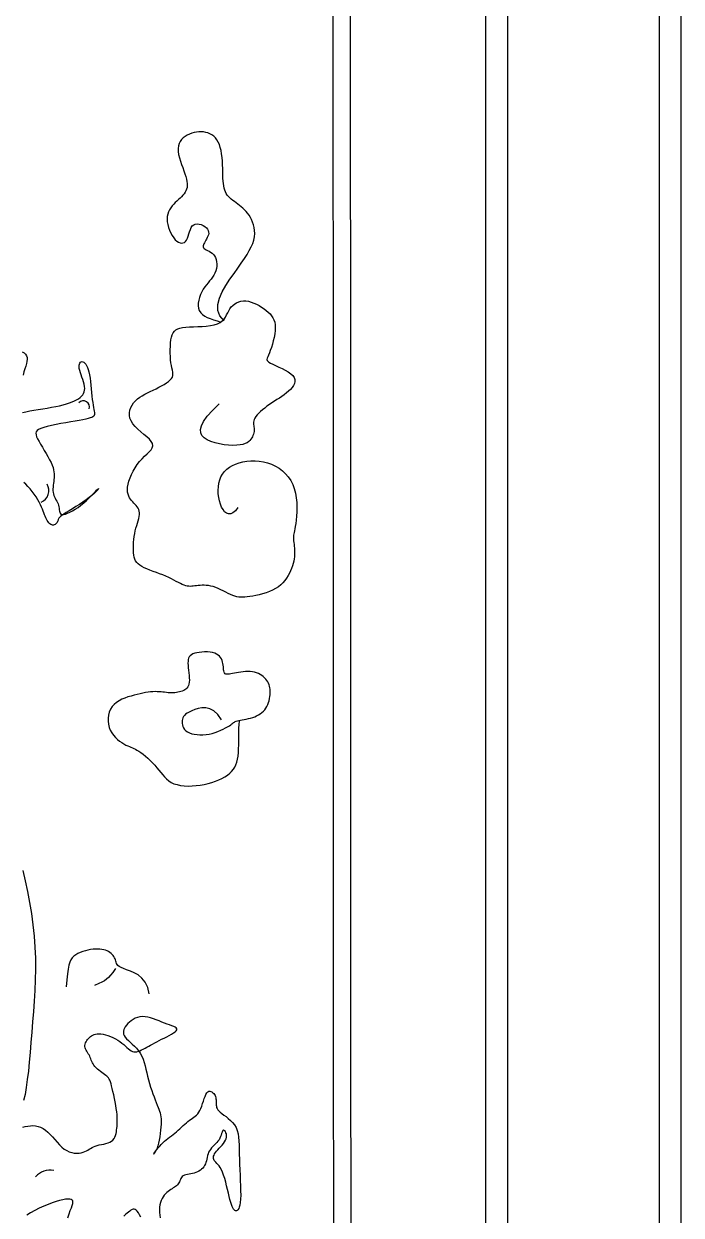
# Model space of a CAD drawing. Extents: x -66030 to 95157, y -13132 to 45879.
# Drawn here: x -26828.5 to -26712, y 32214.6 to 32425.7 of the extents above; entities that cross this region are included whole.
import ezdxf

# ---------------------------------------------------------------- set-up
doc = ezdxf.new("R2010")
doc.units = 0
doc.header["$LTSCALE"] = 100
doc.header["$MEASUREMENT"] = 0
for name, color, linetype in [('3', 11, 'CONTINUOUS'), ('4', 121, 'CONTINUOUS'), ('7', 105, 'CONTINUOUS')]:
    doc.layers.add(name, color=color, linetype=linetype)

msp = doc.modelspace()

# ---------------------------------------------------------------- linework, layer by layer
at = {"layer": '3'}
msp.add_lwpolyline([(-27093.18, 32793.19), (-27093.18, 31868.98), (-26715.88, 31868.98), (-26715.88, 32805.34)], dxfattribs=at)
msp.add_lwpolyline([(-27062.38, 32030.68), (-27062.38, 32585.08), (-26746.68, 32585.08), (-26746.68, 32030.68)], close=True, dxfattribs=at)
msp.add_lwpolyline([(-26904.53, 32543.05, -0.251359), (-26925.19, 32528.41, -0.062454), (-26972.38, 32527.92, 0.520744), (-26993.4, 32496.63, 0.595172), (-27035.36, 32472.34), (-27035.49, 32146.5, 0.424263), (-27018.53, 32110.85, 0.477545), (-26990.65, 32067.99), (-26818.41, 32067.99, 0.477545), (-26790.54, 32110.85, 0.424263), (-26773.58, 32146.5), (-26773.71, 32472.34, 0.595172), (-26815.67, 32496.63, 0.520744), (-26836.69, 32527.92, -0.062454), (-26883.88, 32528.41, -0.251359)], format="xyb", close=True, dxfattribs=at)
at = {"layer": '4'}
msp.add_lwpolyline([(-27097.03, 32794.54), (-27097.03, 31865.13), (-26712.03, 31865.13), (-26712.03, 32804.2)], dxfattribs=at)
msp.add_lwpolyline([(-27066.23, 32026.83), (-27066.23, 32588.93), (-26742.83, 32588.93), (-26742.83, 32026.83)], close=True, dxfattribs=at)
msp.add_lwpolyline([(-26905.07, 32551.5, -0.336997), (-26925.59, 32531.46, -0.062745), (-26972.22, 32531, 0.442879), (-26997.87, 32502.11, 0.522656), (-27038.44, 32472.3), (-27038.57, 32147.04, 0.390753), (-27022.24, 32109, 0.454265), (-26990.81, 32064.91), (-26904.53, 32064.91), (-26818.26, 32064.91, 0.454265), (-26786.82, 32109, 0.390753), (-26770.5, 32147.04), (-26770.63, 32472.3, 0.522656), (-26811.2, 32502.11, 0.442879), (-26836.85, 32531, -0.062745), (-26883.48, 32531.46, -0.336997), (-26904, 32551.5)], format="xyb", dxfattribs=at)
at = {"layer": '7'}
for points in [[(-26792.98, 32373.07), (-26793.76, 32373.93), (-26794.11, 32374.9), (-26794.12, 32375.95), (-26793.83, 32377.06), (-26793.33, 32378.19), (-26792.69, 32379.32), (-26791.97, 32380.42), (-26791.24, 32381.45), (-26790.57, 32382.41), (-26789.96, 32383.28), (-26789.42, 32384.09), (-26788.94, 32384.83), (-26788.54, 32385.52), (-26788.2, 32386.17), (-26787.94, 32386.78), (-26787.75, 32387.37), (-26787.64, 32387.95), (-26787.59, 32388.51), (-26787.61, 32389.05), (-26787.68, 32389.57), (-26787.79, 32390.06), (-26787.95, 32390.53), (-26788.14, 32390.98), (-26788.36, 32391.39), (-26788.59, 32391.77), (-26788.84, 32392.12), (-26789.11, 32392.44), (-26789.38, 32392.74), (-26789.67, 32393.01), (-26789.97, 32393.27), (-26790.26, 32393.51), (-26790.57, 32393.75), (-26790.87, 32393.97), (-26791.16, 32394.18), (-26791.45, 32394.4), (-26791.73, 32394.62), (-26791.99, 32394.84), (-26792.22, 32395.08), (-26792.44, 32395.33), (-26792.62, 32395.6), (-26792.78, 32395.9), (-26792.9, 32396.22), (-26793, 32396.57), (-26793.08, 32396.95), (-26793.13, 32397.37), (-26793.18, 32397.82), (-26793.21, 32398.32), (-26793.23, 32398.86), (-26793.24, 32399.45), (-26793.26, 32400.07), (-26793.29, 32400.71), (-26793.32, 32401.36), (-26793.37, 32402), (-26793.45, 32402.63), (-26793.55, 32403.23), (-26793.68, 32403.78), (-26793.85, 32404.28), (-26794.05, 32404.72), (-26794.29, 32405.11), (-26794.56, 32405.45), (-26794.85, 32405.75), (-26795.18, 32405.99), (-26795.52, 32406.19), (-26795.89, 32406.34), (-26796.27, 32406.45), (-26796.67, 32406.52), (-26797.09, 32406.55), (-26797.5, 32406.54), (-26797.92, 32406.49), (-26798.34, 32406.41), (-26798.75, 32406.29), (-26799.15, 32406.14), (-26799.54, 32405.95), (-26799.91, 32405.73), (-26800.24, 32405.47), (-26800.53, 32405.18), (-26800.78, 32404.84), (-26800.98, 32404.47), (-26801.1, 32404.05), (-26801.16, 32403.58), (-26801.14, 32403.07), (-26801.06, 32402.52), (-26800.92, 32401.95), (-26800.75, 32401.37), (-26800.55, 32400.78), (-26800.34, 32400.2), (-26800.14, 32399.64), (-26799.96, 32399.11), (-26799.8, 32398.63), (-26799.69, 32398.18), (-26799.6, 32397.76), (-26799.56, 32397.38), (-26799.55, 32397.03), (-26799.58, 32396.7), (-26799.65, 32396.39), (-26799.76, 32396.1), (-26799.91, 32395.83), (-26800.1, 32395.56), (-26800.32, 32395.3), (-26800.56, 32395.05), (-26800.82, 32394.8), (-26801.1, 32394.54), (-26801.38, 32394.27), (-26801.66, 32394), (-26801.94, 32393.71), (-26802.21, 32393.4), (-26802.46, 32393.08), (-26802.68, 32392.73), (-26802.86, 32392.36), (-26803, 32391.96), (-26803.09, 32391.54), (-26803.12, 32391.09), (-26803.09, 32390.6), (-26803, 32390.1), (-26802.86, 32389.59), (-26802.68, 32389.09), (-26802.46, 32388.61), (-26802.21, 32388.16), (-26801.94, 32387.76), (-26801.66, 32387.42), (-26801.38, 32387.16), (-26801.1, 32386.97), (-26800.82, 32386.86), (-26800.55, 32386.82), (-26800.29, 32386.85), (-26800.05, 32386.95), (-26799.84, 32387.13), (-26799.66, 32387.37), (-26799.5, 32387.69), (-26799.37, 32388.05), (-26799.24, 32388.44), (-26799.12, 32388.84), (-26798.99, 32389.23), (-26798.83, 32389.58), (-26798.64, 32389.87), (-26798.4, 32390.08), (-26798.11, 32390.21), (-26797.78, 32390.24), (-26797.43, 32390.2), (-26797.08, 32390.1), (-26796.73, 32389.94), (-26796.42, 32389.74), (-26796.15, 32389.52), (-26795.94, 32389.28), (-26795.81, 32389.03), (-26795.75, 32388.78), (-26795.74, 32388.53), (-26795.79, 32388.28), (-26795.87, 32388.04), (-26795.98, 32387.79), (-26796.11, 32387.55), (-26796.24, 32387.32), (-26796.37, 32387.1), (-26796.49, 32386.89), (-26796.58, 32386.69), (-26796.65, 32386.5), (-26796.69, 32386.32), (-26796.69, 32386.16), (-26796.64, 32386.01), (-26796.54, 32385.87), (-26796.38, 32385.74), (-26796.17, 32385.62), (-26795.93, 32385.5), (-26795.67, 32385.37), (-26795.4, 32385.22), (-26795.14, 32385.04), (-26794.89, 32384.82), (-26794.68, 32384.56), (-26794.52, 32384.26), (-26794.4, 32383.91), (-26794.33, 32383.53), (-26794.3, 32383.13), (-26794.32, 32382.71), (-26794.38, 32382.3), (-26794.49, 32381.89), (-26794.63, 32381.5), (-26794.82, 32381.14), (-26795.05, 32380.8), (-26795.3, 32380.46), (-26795.57, 32380.13), (-26795.85, 32379.79), (-26796.14, 32379.44), (-26796.42, 32379.06), (-26796.69, 32378.64), (-26796.95, 32378.19), (-26797.17, 32377.71), (-26797.36, 32377.21), (-26797.5, 32376.7), (-26797.58, 32376.2), (-26797.6, 32375.72), (-26797.54, 32375.27), (-26797.4, 32374.86), (-26797.16, 32374.5), (-26796.84, 32374.18), (-26796.44, 32373.91), (-26795.98, 32373.66), (-26795.45, 32373.44), (-26794.88, 32373.24), (-26794.25, 32373.04), (-26793.6, 32372.84)], [(-26790.57, 32339.96), (-26791.01, 32339.39), (-26791.44, 32339.03), (-26791.84, 32338.86), (-26792.23, 32338.85), (-26792.58, 32338.98), (-26792.91, 32339.24), (-26793.2, 32339.61), (-26793.45, 32340.06), (-26793.67, 32340.58), (-26793.84, 32341.15), (-26793.96, 32341.76), (-26794.04, 32342.39), (-26794.06, 32343.04), (-26794.03, 32343.67), (-26793.94, 32344.29), (-26793.78, 32344.88), (-26793.56, 32345.42), (-26793.27, 32345.91), (-26792.93, 32346.36), (-26792.52, 32346.76), (-26792.06, 32347.11), (-26791.55, 32347.42), (-26790.98, 32347.68), (-26790.36, 32347.89), (-26789.7, 32348.05), (-26789, 32348.17), (-26788.28, 32348.23), (-26787.53, 32348.23), (-26786.78, 32348.18), (-26786.03, 32348.07), (-26785.3, 32347.89), (-26784.59, 32347.64), (-26783.91, 32347.32), (-26783.27, 32346.94), (-26782.67, 32346.48), (-26782.13, 32345.97), (-26781.64, 32345.39), (-26781.21, 32344.76), (-26780.85, 32344.07), (-26780.57, 32343.32), (-26780.36, 32342.53), (-26780.23, 32341.7), (-26780.15, 32340.86), (-26780.13, 32340.03), (-26780.14, 32339.22), (-26780.18, 32338.46), (-26780.25, 32337.76), (-26780.32, 32337.15), (-26780.39, 32336.64), (-26780.47, 32336.21), (-26780.54, 32335.85), (-26780.6, 32335.55), (-26780.65, 32335.29), (-26780.69, 32335.06), (-26780.71, 32334.83), (-26780.72, 32334.59), (-26780.71, 32334.34), (-26780.69, 32334.06), (-26780.66, 32333.76), (-26780.62, 32333.45), (-26780.58, 32333.11), (-26780.55, 32332.77), (-26780.53, 32332.41), (-26780.52, 32332.03), (-26780.53, 32331.65), (-26780.56, 32331.26), (-26780.61, 32330.87), (-26780.68, 32330.46), (-26780.78, 32330.05), (-26780.9, 32329.63), (-26781.05, 32329.2), (-26781.22, 32328.77), (-26781.43, 32328.34), (-26781.66, 32327.91), (-26781.93, 32327.48), (-26782.23, 32327.06), (-26782.58, 32326.66), (-26782.97, 32326.28), (-26783.4, 32325.93), (-26783.89, 32325.61), (-26784.42, 32325.33), (-26784.99, 32325.08), (-26785.58, 32324.87), (-26786.19, 32324.68), (-26786.79, 32324.53), (-26787.38, 32324.4), (-26787.94, 32324.29), (-26788.46, 32324.21), (-26788.92, 32324.14), (-26789.34, 32324.1), (-26789.72, 32324.08), (-26790.08, 32324.08), (-26790.42, 32324.12), (-26790.76, 32324.18), (-26791.1, 32324.28), (-26791.47, 32324.41), (-26791.86, 32324.58), (-26792.27, 32324.77), (-26792.7, 32324.98), (-26793.15, 32325.2), (-26793.6, 32325.42), (-26794.05, 32325.63), (-26794.5, 32325.81), (-26794.93, 32325.96), (-26795.36, 32326.07), (-26795.77, 32326.15), (-26796.17, 32326.19), (-26796.55, 32326.21), (-26796.91, 32326.2), (-26797.26, 32326.18), (-26797.59, 32326.15), (-26797.9, 32326.11), (-26798.19, 32326.08), (-26798.47, 32326.05), (-26798.74, 32326.02), (-26799, 32326.01), (-26799.27, 32326.02), (-26799.54, 32326.06), (-26799.81, 32326.12), (-26800.11, 32326.21), (-26800.42, 32326.35), (-26800.75, 32326.51), (-26801.11, 32326.7), (-26801.49, 32326.9), (-26801.9, 32327.13), (-26802.34, 32327.36), (-26802.81, 32327.59), (-26803.32, 32327.82), (-26803.87, 32328.04), (-26804.43, 32328.26), (-26805.01, 32328.47), (-26805.59, 32328.67), (-26806.15, 32328.88), (-26806.68, 32329.09), (-26807.16, 32329.3), (-26807.59, 32329.53), (-26807.95, 32329.76), (-26808.25, 32330), (-26808.49, 32330.26), (-26808.68, 32330.54), (-26808.82, 32330.85), (-26808.93, 32331.18), (-26809, 32331.54), (-26809.05, 32331.93), (-26809.08, 32332.37), (-26809.08, 32332.83), (-26809.08, 32333.31), (-26809.05, 32333.82), (-26809, 32334.33), (-26808.93, 32334.84), (-26808.85, 32335.35), (-26808.75, 32335.85), (-26808.62, 32336.33), (-26808.49, 32336.79), (-26808.36, 32337.23), (-26808.24, 32337.64), (-26808.13, 32338.03), (-26808.05, 32338.4), (-26808, 32338.74), (-26807.99, 32339.06), (-26808.04, 32339.35), (-26808.12, 32339.61), (-26808.25, 32339.86), (-26808.41, 32340.09), (-26808.59, 32340.31), (-26808.78, 32340.53), (-26808.99, 32340.74), (-26809.2, 32340.96), (-26809.4, 32341.2), (-26809.59, 32341.44), (-26809.77, 32341.71), (-26809.91, 32342.01), (-26810.03, 32342.33), (-26810.1, 32342.7), (-26810.13, 32343.11), (-26810.1, 32343.57), (-26810.02, 32344.09), (-26809.87, 32344.65), (-26809.67, 32345.23), (-26809.42, 32345.84), (-26809.13, 32346.44), (-26808.79, 32347.04), (-26808.41, 32347.61), (-26807.99, 32348.14), (-26807.55, 32348.62), (-26807.09, 32349.06), (-26806.66, 32349.47), (-26806.27, 32349.85), (-26805.95, 32350.22), (-26805.73, 32350.57), (-26805.63, 32350.93), (-26805.68, 32351.3), (-26805.9, 32351.69), (-26806.25, 32352.09), (-26806.7, 32352.51), (-26807.21, 32352.94), (-26807.76, 32353.39), (-26808.3, 32353.85), (-26808.79, 32354.33), (-26809.2, 32354.81), (-26809.5, 32355.31), (-26809.69, 32355.8), (-26809.78, 32356.3), (-26809.78, 32356.78), (-26809.7, 32357.25), (-26809.54, 32357.71), (-26809.32, 32358.13), (-26809.05, 32358.53), (-26808.72, 32358.88), (-26808.36, 32359.21), (-26807.96, 32359.51), (-26807.52, 32359.79), (-26807.06, 32360.05), (-26806.58, 32360.3), (-26806.09, 32360.54), (-26805.58, 32360.78), (-26805.07, 32361.03), (-26804.57, 32361.28), (-26804.09, 32361.54), (-26803.63, 32361.79), (-26803.21, 32362.05), (-26802.85, 32362.31), (-26802.55, 32362.58), (-26802.32, 32362.84), (-26802.17, 32363.1), (-26802.09, 32363.38), (-26802.08, 32363.66), (-26802.1, 32363.98), (-26802.17, 32364.32), (-26802.25, 32364.7), (-26802.34, 32365.12), (-26802.42, 32365.6), (-26802.48, 32366.14), (-26802.53, 32366.71), (-26802.55, 32367.32), (-26802.56, 32367.94), (-26802.53, 32368.55), (-26802.49, 32369.13), (-26802.42, 32369.68), (-26802.32, 32370.17), (-26802.19, 32370.58), (-26802.02, 32370.93), (-26801.81, 32371.21), (-26801.55, 32371.44), (-26801.23, 32371.62), (-26800.83, 32371.75), (-26800.36, 32371.85), (-26799.81, 32371.92), (-26799.16, 32371.97), (-26798.45, 32372), (-26797.69, 32372.03), (-26796.92, 32372.07), (-26796.16, 32372.13), (-26795.43, 32372.22), (-26794.76, 32372.34), (-26794.18, 32372.52), (-26793.71, 32372.76), (-26793.33, 32373.04), (-26793.02, 32373.37), (-26792.77, 32373.72), (-26792.56, 32374.09), (-26792.37, 32374.46), (-26792.18, 32374.83), (-26791.97, 32375.18), (-26791.73, 32375.51), (-26791.45, 32375.8), (-26791.13, 32376.05), (-26790.79, 32376.26), (-26790.42, 32376.42), (-26790.02, 32376.54), (-26789.6, 32376.59), (-26789.16, 32376.59), (-26788.7, 32376.52), (-26788.23, 32376.39), (-26787.75, 32376.21), (-26787.28, 32376), (-26786.81, 32375.75), (-26786.36, 32375.47), (-26785.94, 32375.18), (-26785.54, 32374.88), (-26785.19, 32374.58), (-26784.87, 32374.27), (-26784.59, 32373.95), (-26784.36, 32373.6), (-26784.18, 32373.23), (-26784.05, 32372.82), (-26783.96, 32372.37), (-26783.94, 32371.87), (-26783.96, 32371.32), (-26784.04, 32370.73), (-26784.15, 32370.12), (-26784.29, 32369.5), (-26784.46, 32368.9), (-26784.63, 32368.33), (-26784.82, 32367.81), (-26784.99, 32367.36), (-26785.15, 32366.98), (-26785.28, 32366.68), (-26785.38, 32366.43), (-26785.42, 32366.23), (-26785.39, 32366.05), (-26785.29, 32365.89), (-26785.09, 32365.73), (-26784.79, 32365.55), (-26784.38, 32365.35), (-26783.88, 32365.12), (-26783.33, 32364.87), (-26782.75, 32364.6), (-26782.18, 32364.3), (-26781.65, 32364), (-26781.18, 32363.68), (-26780.82, 32363.34), (-26780.58, 32363), (-26780.47, 32362.65), (-26780.46, 32362.3), (-26780.54, 32361.94), (-26780.71, 32361.59), (-26780.94, 32361.25), (-26781.24, 32360.91), (-26781.58, 32360.58), (-26781.95, 32360.27), (-26782.35, 32359.97), (-26782.77, 32359.67), (-26783.21, 32359.38), (-26783.65, 32359.1), (-26784.1, 32358.81), (-26784.55, 32358.52), (-26784.99, 32358.22), (-26785.42, 32357.92), (-26785.82, 32357.61), (-26786.2, 32357.29), (-26786.55, 32356.98), (-26786.87, 32356.67), (-26787.14, 32356.38), (-26787.37, 32356.09), (-26787.55, 32355.82), (-26787.68, 32355.56), (-26787.75, 32355.32), (-26787.79, 32355.1), (-26787.8, 32354.88), (-26787.78, 32354.67), (-26787.76, 32354.47), (-26787.73, 32354.26), (-26787.7, 32354.06), (-26787.69, 32353.85), (-26787.69, 32353.64), (-26787.71, 32353.42), (-26787.75, 32353.2), (-26787.81, 32352.98), (-26787.89, 32352.75), (-26787.98, 32352.53), (-26788.1, 32352.3), (-26788.25, 32352.08), (-26788.43, 32351.86), (-26788.65, 32351.65), (-26788.93, 32351.46), (-26789.27, 32351.3), (-26789.68, 32351.16), (-26790.18, 32351.06), (-26790.77, 32351), (-26791.45, 32350.99), (-26792.21, 32351.02), (-26793.01, 32351.1), (-26793.82, 32351.24), (-26794.61, 32351.43), (-26795.35, 32351.67), (-26796, 32351.97), (-26796.54, 32352.33), (-26796.94, 32352.75), (-26797.16, 32353.23), (-26797.2, 32353.8), (-26797.04, 32354.47), (-26796.64, 32355.24), (-26796, 32356.14), (-26795.08, 32357.16), (-26793.88, 32358.32)], [(-26828.8, 32367.55), (-26828.45, 32367.36), (-26828.18, 32367.13), (-26827.99, 32366.87), (-26827.9, 32366.57), (-26827.88, 32366.24), (-26827.93, 32365.87), (-26828.03, 32365.47), (-26828.16, 32365.02), (-26828.31, 32364.53), (-26828.46, 32364.01), (-26828.59, 32363.44)], [(-26828.73, 32356.81), (-26828.13, 32356.96), (-26827.45, 32357.1), (-26826.72, 32357.23), (-26825.94, 32357.36), (-26825.15, 32357.48), (-26824.35, 32357.61), (-26823.58, 32357.74), (-26822.84, 32357.87), (-26822.15, 32358.02), (-26821.52, 32358.17), (-26820.94, 32358.33), (-26820.42, 32358.5), (-26819.94, 32358.68), (-26819.51, 32358.86), (-26819.13, 32359.06), (-26818.8, 32359.26), (-26818.51, 32359.48), (-26818.26, 32359.7), (-26818.06, 32359.94), (-26817.9, 32360.2), (-26817.79, 32360.47), (-26817.72, 32360.77), (-26817.7, 32361.09), (-26817.73, 32361.44), (-26817.8, 32361.82), (-26817.91, 32362.22), (-26818.05, 32362.64), (-26818.19, 32363.05), (-26818.34, 32363.47), (-26818.47, 32363.87), (-26818.58, 32364.25), (-26818.66, 32364.6), (-26818.69, 32364.91), (-26818.67, 32365.18), (-26818.62, 32365.4), (-26818.54, 32365.58), (-26818.43, 32365.71), (-26818.31, 32365.8), (-26818.16, 32365.83), (-26818.01, 32365.8), (-26817.85, 32365.72), (-26817.69, 32365.58), (-26817.53, 32365.39), (-26817.38, 32365.13), (-26817.23, 32364.81), (-26817.09, 32364.43), (-26816.96, 32363.99), (-26816.85, 32363.48), (-26816.75, 32362.91), (-26816.67, 32362.3), (-26816.6, 32361.65), (-26816.53, 32360.99), (-26816.48, 32360.33), (-26816.42, 32359.7), (-26816.36, 32359.11), (-26816.29, 32358.57), (-26816.22, 32358.1), (-26816.14, 32357.7), (-26816.07, 32357.36), (-26816.01, 32357.07), (-26815.97, 32356.82), (-26815.95, 32356.62), (-26815.96, 32356.44), (-26816.01, 32356.3), (-26816.11, 32356.16), (-26816.25, 32356.05), (-26816.45, 32355.94), (-26816.73, 32355.84), (-26817.07, 32355.74), (-26817.51, 32355.64), (-26818.03, 32355.53), (-26818.66, 32355.41), (-26819.39, 32355.29), (-26820.19, 32355.15), (-26821.05, 32355), (-26821.92, 32354.84), (-26822.78, 32354.68), (-26823.59, 32354.51), (-26824.34, 32354.34), (-26824.97, 32354.16), (-26825.48, 32353.99), (-26825.86, 32353.8), (-26826.13, 32353.61), (-26826.29, 32353.39), (-26826.35, 32353.13), (-26826.32, 32352.84), (-26826.22, 32352.51), (-26826.04, 32352.12), (-26825.8, 32351.68), (-26825.52, 32351.18), (-26825.2, 32350.65), (-26824.87, 32350.1), (-26824.54, 32349.55), (-26824.22, 32348.99), (-26823.92, 32348.45), (-26823.67, 32347.95), (-26823.47, 32347.48), (-26823.32, 32347.05), (-26823.22, 32346.66), (-26823.16, 32346.28), (-26823.12, 32345.93), (-26823.12, 32345.59), (-26823.13, 32345.26), (-26823.16, 32344.93), (-26823.2, 32344.6), (-26823.24, 32344.27), (-26823.28, 32343.93), (-26823.31, 32343.61), (-26823.33, 32343.28), (-26823.33, 32342.97), (-26823.31, 32342.67), (-26823.25, 32342.38), (-26823.17, 32342.11), (-26823.06, 32341.86), (-26822.93, 32341.61), (-26822.79, 32341.37), (-26822.65, 32341.13), (-26822.52, 32340.89), (-26822.41, 32340.64), (-26822.33, 32340.39), (-26822.27, 32340.12), (-26822.24, 32339.85), (-26822.21, 32339.59), (-26822.18, 32339.35), (-26822.13, 32339.14), (-26822.05, 32338.96), (-26821.91, 32338.83), (-26821.72, 32338.76), (-26821.46, 32338.76), (-26821.13, 32338.83), (-26820.75, 32338.96), (-26820.33, 32339.14), (-26819.87, 32339.38), (-26819.39, 32339.67), (-26818.89, 32340.01), (-26818.38, 32340.39), (-26817.88, 32340.8), (-26817.39, 32341.24), (-26816.93, 32341.68), (-26816.51, 32342.1), (-26816.13, 32342.49), (-26815.8, 32342.83), (-26815.54, 32343.09), (-26815.36, 32343.26), (-26815.27, 32343.33), (-26815.26, 32343.3), (-26815.33, 32343.19), (-26815.48, 32343), (-26815.72, 32342.75), (-26816.03, 32342.45), (-26816.43, 32342.1), (-26816.89, 32341.73), (-26817.43, 32341.34), (-26818.02, 32340.94), (-26818.64, 32340.54), (-26819.27, 32340.15), (-26819.88, 32339.77), (-26820.45, 32339.42), (-26820.97, 32339.09), (-26821.4, 32338.81), (-26821.73, 32338.57), (-26821.98, 32338.38), (-26822.15, 32338.21), (-26822.26, 32338.07), (-26822.34, 32337.95), (-26822.38, 32337.83), (-26822.42, 32337.72), (-26822.47, 32337.61), (-26822.53, 32337.48), (-26822.61, 32337.35), (-26822.71, 32337.22), (-26822.82, 32337.1), (-26822.95, 32336.99), (-26823.09, 32336.91), (-26823.24, 32336.87), (-26823.39, 32336.86), (-26823.55, 32336.9), (-26823.71, 32336.99), (-26823.87, 32337.11), (-26824.03, 32337.27), (-26824.19, 32337.46), (-26824.33, 32337.67), (-26824.47, 32337.91), (-26824.6, 32338.16), (-26824.72, 32338.43), (-26824.83, 32338.71), (-26824.94, 32339.02), (-26825.06, 32339.34), (-26825.19, 32339.69), (-26825.35, 32340.06), (-26825.54, 32340.46), (-26825.76, 32340.9), (-26826.03, 32341.37), (-26826.33, 32341.85), (-26826.66, 32342.35), (-26827.01, 32342.83), (-26827.38, 32343.3), (-26827.75, 32343.73), (-26828.13, 32344.11), (-26828.5, 32344.42)], [(-26793.46, 32302.36), (-26794.12, 32303.29), (-26794.81, 32303.93), (-26795.53, 32304.32), (-26796.24, 32304.49), (-26796.93, 32304.5), (-26797.59, 32304.38), (-26798.2, 32304.19), (-26798.73, 32303.97), (-26799.17, 32303.75), (-26799.53, 32303.54), (-26799.82, 32303.34), (-26800.05, 32303.14), (-26800.21, 32302.94), (-26800.33, 32302.72), (-26800.4, 32302.5), (-26800.45, 32302.26), (-26800.46, 32302.01), (-26800.45, 32301.74), (-26800.4, 32301.46), (-26800.31, 32301.19), (-26800.18, 32300.92), (-26800, 32300.66), (-26799.77, 32300.43), (-26799.48, 32300.22), (-26799.13, 32300.05), (-26798.73, 32299.91), (-26798.29, 32299.81), (-26797.8, 32299.74), (-26797.29, 32299.71), (-26796.76, 32299.71), (-26796.21, 32299.76), (-26795.67, 32299.85), (-26795.13, 32299.97), (-26794.6, 32300.13), (-26794.09, 32300.31), (-26793.6, 32300.51), (-26793.15, 32300.72), (-26792.75, 32300.93), (-26792.38, 32301.13), (-26792.08, 32301.32), (-26791.83, 32301.48), (-26791.63, 32301.63), (-26791.47, 32301.76), (-26791.32, 32301.87), (-26791.18, 32301.96), (-26791.03, 32302.05), (-26790.87, 32302.12), (-26790.66, 32302.19), (-26790.41, 32302.25), (-26790.12, 32302.31), (-26789.79, 32302.37), (-26789.44, 32302.43), (-26789.08, 32302.5), (-26788.7, 32302.58), (-26788.32, 32302.68), (-26787.94, 32302.79), (-26787.58, 32302.92), (-26787.24, 32303.07), (-26786.91, 32303.24), (-26786.6, 32303.43), (-26786.31, 32303.65), (-26786.05, 32303.89), (-26785.81, 32304.15), (-26785.6, 32304.43), (-26785.42, 32304.74), (-26785.26, 32305.07), (-26785.13, 32305.41), (-26785.02, 32305.76), (-26784.94, 32306.12), (-26784.88, 32306.47), (-26784.84, 32306.81), (-26784.83, 32307.15), (-26784.83, 32307.47), (-26784.85, 32307.77), (-26784.9, 32308.05), (-26784.96, 32308.33), (-26785.05, 32308.59), (-26785.16, 32308.85), (-26785.29, 32309.09), (-26785.45, 32309.34), (-26785.63, 32309.58), (-26785.84, 32309.81), (-26786.07, 32310.02), (-26786.33, 32310.23), (-26786.61, 32310.41), (-26786.92, 32310.57), (-26787.25, 32310.71), (-26787.6, 32310.81), (-26787.98, 32310.88), (-26788.38, 32310.91), (-26788.79, 32310.92), (-26789.21, 32310.91), (-26789.62, 32310.87), (-26790.04, 32310.82), (-26790.43, 32310.76), (-26790.81, 32310.7), (-26791.17, 32310.62), (-26791.5, 32310.56), (-26791.8, 32310.5), (-26792.07, 32310.45), (-26792.31, 32310.43), (-26792.52, 32310.43), (-26792.7, 32310.47), (-26792.83, 32310.54), (-26792.94, 32310.67), (-26793.01, 32310.83), (-26793.06, 32311.02), (-26793.09, 32311.25), (-26793.12, 32311.5), (-26793.14, 32311.76), (-26793.17, 32312.04), (-26793.21, 32312.32), (-26793.27, 32312.6), (-26793.36, 32312.88), (-26793.47, 32313.15), (-26793.62, 32313.4), (-26793.81, 32313.63), (-26794.04, 32313.84), (-26794.33, 32314.02), (-26794.67, 32314.17), (-26795.06, 32314.28), (-26795.5, 32314.35), (-26795.97, 32314.39), (-26796.46, 32314.39), (-26796.94, 32314.37), (-26797.4, 32314.32), (-26797.83, 32314.24), (-26798.22, 32314.15), (-26798.54, 32314.03), (-26798.8, 32313.89), (-26799.01, 32313.73), (-26799.17, 32313.53), (-26799.29, 32313.31), (-26799.36, 32313.04), (-26799.4, 32312.74), (-26799.41, 32312.39), (-26799.39, 32312), (-26799.35, 32311.58), (-26799.3, 32311.14), (-26799.25, 32310.68), (-26799.21, 32310.23), (-26799.17, 32309.8), (-26799.16, 32309.39), (-26799.18, 32309.02), (-26799.23, 32308.69), (-26799.32, 32308.42), (-26799.44, 32308.19), (-26799.59, 32307.99), (-26799.76, 32307.82), (-26799.96, 32307.68), (-26800.17, 32307.57), (-26800.41, 32307.47), (-26800.66, 32307.38), (-26800.92, 32307.31), (-26801.19, 32307.25), (-26801.47, 32307.2), (-26801.75, 32307.17), (-26802.04, 32307.15), (-26802.34, 32307.14), (-26802.64, 32307.15), (-26802.93, 32307.17), (-26803.23, 32307.2), (-26803.54, 32307.24), (-26803.85, 32307.27), (-26804.18, 32307.31), (-26804.52, 32307.34), (-26804.87, 32307.35), (-26805.24, 32307.36), (-26805.64, 32307.34), (-26806.05, 32307.3), (-26806.48, 32307.25), (-26806.94, 32307.18), (-26807.41, 32307.09), (-26807.9, 32306.99), (-26808.42, 32306.87), (-26808.94, 32306.73), (-26809.49, 32306.58), (-26810.04, 32306.41), (-26810.59, 32306.22), (-26811.12, 32306), (-26811.62, 32305.74), (-26812.09, 32305.44), (-26812.5, 32305.09), (-26812.85, 32304.7), (-26813.14, 32304.24), (-26813.35, 32303.75), (-26813.49, 32303.22), (-26813.56, 32302.67), (-26813.56, 32302.12), (-26813.5, 32301.57), (-26813.37, 32301.03), (-26813.18, 32300.53), (-26812.92, 32300.06), (-26812.61, 32299.63), (-26812.27, 32299.24), (-26811.89, 32298.9), (-26811.51, 32298.59), (-26811.12, 32298.32), (-26810.75, 32298.09), (-26810.4, 32297.9), (-26810.08, 32297.75), (-26809.79, 32297.63), (-26809.52, 32297.52), (-26809.26, 32297.41), (-26809, 32297.3), (-26808.73, 32297.17), (-26808.44, 32297.01), (-26808.11, 32296.81), (-26807.76, 32296.56), (-26807.37, 32296.26), (-26806.96, 32295.92), (-26806.54, 32295.55), (-26806.11, 32295.16), (-26805.69, 32294.74), (-26805.29, 32294.32), (-26804.9, 32293.88), (-26804.55, 32293.45), (-26804.21, 32293.03), (-26803.88, 32292.63), (-26803.55, 32292.24), (-26803.2, 32291.89), (-26802.81, 32291.57), (-26802.38, 32291.29), (-26801.9, 32291.05), (-26801.35, 32290.88), (-26800.74, 32290.75), (-26800.09, 32290.67), (-26799.4, 32290.64), (-26798.69, 32290.65), (-26797.97, 32290.71), (-26797.25, 32290.8), (-26796.54, 32290.92), (-26795.85, 32291.08), (-26795.19, 32291.27), (-26794.55, 32291.48), (-26793.96, 32291.72), (-26793.41, 32291.99), (-26792.89, 32292.27), (-26792.43, 32292.58), (-26792.02, 32292.9), (-26791.67, 32293.24), (-26791.37, 32293.61), (-26791.11, 32294), (-26790.91, 32294.42), (-26790.74, 32294.88), (-26790.62, 32295.39), (-26790.52, 32295.95), (-26790.46, 32296.56), (-26790.43, 32297.24), (-26790.42, 32297.95), (-26790.41, 32298.69), (-26790.41, 32299.44), (-26790.41, 32300.17), (-26790.39, 32300.88), (-26790.35, 32301.54), (-26790.28, 32302.13)], [(-26828.66, 32275.69), (-26828.25, 32273.87), (-26827.85, 32271.97), (-26827.48, 32270.02), (-26827.15, 32268.04), (-26826.87, 32266.04), (-26826.66, 32264.05), (-26826.52, 32262.08), (-26826.45, 32260.13), (-26826.44, 32258.21), (-26826.48, 32256.3), (-26826.56, 32254.42), (-26826.67, 32252.54), (-26826.8, 32250.68), (-26826.94, 32248.84), (-26827.08, 32247), (-26827.22, 32245.19), (-26827.37, 32243.43), (-26827.52, 32241.73), (-26827.69, 32240.12), (-26827.87, 32238.62), (-26828.07, 32237.23), (-26828.28, 32235.99), (-26828.52, 32234.9)], [(-26806.26, 32253.8), (-26806.54, 32254.97), (-26806.99, 32255.9), (-26807.57, 32256.62), (-26808.23, 32257.16), (-26808.93, 32257.56), (-26809.62, 32257.86), (-26810.27, 32258.09), (-26810.82, 32258.28), (-26811.26, 32258.47), (-26811.58, 32258.66), (-26811.81, 32258.84), (-26811.97, 32259.03), (-26812.07, 32259.22), (-26812.13, 32259.42), (-26812.18, 32259.62), (-26812.24, 32259.82), (-26812.31, 32260.02), (-26812.41, 32260.22), (-26812.53, 32260.43), (-26812.67, 32260.62), (-26812.84, 32260.81), (-26813.03, 32260.99), (-26813.24, 32261.16), (-26813.48, 32261.31), (-26813.74, 32261.44), (-26814.03, 32261.55), (-26814.33, 32261.64), (-26814.67, 32261.7), (-26815.02, 32261.75), (-26815.4, 32261.76), (-26815.8, 32261.76), (-26816.22, 32261.72), (-26816.67, 32261.66), (-26817.13, 32261.58), (-26817.59, 32261.46), (-26818.05, 32261.32), (-26818.49, 32261.15), (-26818.91, 32260.95), (-26819.29, 32260.73), (-26819.63, 32260.48), (-26819.91, 32260.2), (-26820.15, 32259.86), (-26820.35, 32259.43), (-26820.51, 32258.9), (-26820.65, 32258.22), (-26820.76, 32257.37), (-26820.86, 32256.32), (-26820.96, 32255.05)], [(-26812.24, 32258.28), (-26812.73, 32257.62), (-26813.14, 32257.11), (-26813.48, 32256.72), (-26813.82, 32256.41), (-26814.2, 32256.15), (-26814.65, 32255.9), (-26815.23, 32255.63), (-26815.97, 32255.29)], [(-26828.67, 32230.18), (-26828.23, 32230.31), (-26827.78, 32230.4), (-26827.32, 32230.46), (-26826.87, 32230.47), (-26826.41, 32230.43), (-26825.96, 32230.34), (-26825.52, 32230.19), (-26825.08, 32229.97), (-26824.65, 32229.68), (-26824.22, 32229.32), (-26823.81, 32228.91), (-26823.4, 32228.46), (-26823, 32227.99), (-26822.59, 32227.52), (-26822.18, 32227.07), (-26821.76, 32226.66), (-26821.33, 32226.31), (-26820.89, 32226.04), (-26820.44, 32225.83), (-26819.99, 32225.69), (-26819.55, 32225.61), (-26819.12, 32225.58), (-26818.71, 32225.6), (-26818.33, 32225.66), (-26817.98, 32225.74), (-26817.68, 32225.86), (-26817.41, 32225.99), (-26817.15, 32226.13), (-26816.91, 32226.28), (-26816.67, 32226.44), (-26816.41, 32226.59), (-26816.14, 32226.73), (-26815.83, 32226.85), (-26815.49, 32226.95), (-26815.12, 32227.04), (-26814.73, 32227.12), (-26814.33, 32227.2), (-26813.94, 32227.29), (-26813.57, 32227.41), (-26813.23, 32227.54), (-26812.94, 32227.71), (-26812.7, 32227.92), (-26812.5, 32228.17), (-26812.35, 32228.44), (-26812.24, 32228.74), (-26812.15, 32229.05), (-26812.09, 32229.37), (-26812.05, 32229.69), (-26812.01, 32230.01), (-26811.98, 32230.32), (-26811.95, 32230.63), (-26811.93, 32230.94), (-26811.93, 32231.27), (-26811.93, 32231.63), (-26811.95, 32232.02), (-26811.98, 32232.45), (-26812.04, 32232.93), (-26812.12, 32233.48), (-26812.21, 32234.06), (-26812.32, 32234.67), (-26812.44, 32235.3), (-26812.57, 32235.91), (-26812.7, 32236.49), (-26812.82, 32237.03), (-26812.94, 32237.5), (-26813.04, 32237.9), (-26813.15, 32238.23), (-26813.25, 32238.5), (-26813.36, 32238.72), (-26813.47, 32238.91), (-26813.61, 32239.07), (-26813.77, 32239.23), (-26813.95, 32239.38), (-26814.17, 32239.54), (-26814.41, 32239.71), (-26814.67, 32239.9), (-26814.93, 32240.09), (-26815.2, 32240.29), (-26815.45, 32240.5), (-26815.69, 32240.71), (-26815.89, 32240.93), (-26816.07, 32241.16), (-26816.21, 32241.39), (-26816.33, 32241.62), (-26816.44, 32241.86), (-26816.53, 32242.09), (-26816.62, 32242.32), (-26816.72, 32242.55), (-26816.82, 32242.78), (-26816.94, 32243), (-26817.07, 32243.22), (-26817.2, 32243.43), (-26817.33, 32243.64), (-26817.44, 32243.85), (-26817.54, 32244.06), (-26817.62, 32244.27), (-26817.66, 32244.48), (-26817.66, 32244.69), (-26817.63, 32244.91), (-26817.56, 32245.12), (-26817.47, 32245.33), (-26817.35, 32245.54), (-26817.21, 32245.73), (-26817.05, 32245.92), (-26816.88, 32246.09), (-26816.69, 32246.25), (-26816.49, 32246.4), (-26816.28, 32246.52), (-26816.04, 32246.62), (-26815.78, 32246.69), (-26815.49, 32246.73), (-26815.17, 32246.74), (-26814.82, 32246.72), (-26814.43, 32246.65), (-26814.02, 32246.56), (-26813.59, 32246.42), (-26813.15, 32246.26), (-26812.71, 32246.07), (-26812.27, 32245.86), (-26811.86, 32245.63), (-26811.47, 32245.38), (-26811.12, 32245.11), (-26810.8, 32244.85), (-26810.51, 32244.58), (-26810.23, 32244.33), (-26809.97, 32244.1), (-26809.72, 32243.89), (-26809.48, 32243.73), (-26809.23, 32243.62), (-26808.98, 32243.55), (-26808.73, 32243.54), (-26808.47, 32243.57), (-26808.2, 32243.64), (-26807.92, 32243.74), (-26807.63, 32243.87), (-26807.33, 32244.02), (-26807.02, 32244.18), (-26806.7, 32244.35), (-26806.37, 32244.53), (-26806.03, 32244.72), (-26805.67, 32244.92), (-26805.29, 32245.12), (-26804.9, 32245.33), (-26804.49, 32245.54), (-26804.07, 32245.76), (-26803.62, 32245.99), (-26803.18, 32246.22), (-26802.74, 32246.45), (-26802.34, 32246.67), (-26801.99, 32246.89), (-26801.7, 32247.09), (-26801.49, 32247.29), (-26801.38, 32247.46), (-26801.38, 32247.62), (-26801.48, 32247.77), (-26801.67, 32247.9), (-26801.94, 32248.04), (-26802.28, 32248.17), (-26802.67, 32248.31), (-26803.1, 32248.46), (-26803.56, 32248.63), (-26804.04, 32248.82), (-26804.53, 32249.02), (-26805.03, 32249.21), (-26805.53, 32249.4), (-26806.03, 32249.56), (-26806.52, 32249.69), (-26807, 32249.77), (-26807.47, 32249.79), (-26807.92, 32249.75), (-26808.35, 32249.64), (-26808.75, 32249.49), (-26809.13, 32249.29), (-26809.47, 32249.06), (-26809.79, 32248.81), (-26810.07, 32248.54), (-26810.31, 32248.27), (-26810.51, 32248), (-26810.67, 32247.74), (-26810.79, 32247.48), (-26810.85, 32247.22), (-26810.86, 32246.96), (-26810.81, 32246.7), (-26810.7, 32246.43), (-26810.52, 32246.15), (-26810.27, 32245.87), (-26809.97, 32245.57), (-26809.63, 32245.26), (-26809.27, 32244.92), (-26808.89, 32244.56), (-26808.52, 32244.17), (-26808.17, 32243.75), (-26807.86, 32243.29), (-26807.59, 32242.79), (-26807.37, 32242.25), (-26807.17, 32241.68), (-26807.01, 32241.09), (-26806.85, 32240.47), (-26806.7, 32239.85), (-26806.56, 32239.21), (-26806.4, 32238.57), (-26806.22, 32237.94), (-26806.03, 32237.31), (-26805.83, 32236.7), (-26805.62, 32236.11), (-26805.41, 32235.55), (-26805.21, 32235.02), (-26805.02, 32234.54), (-26804.84, 32234.1), (-26804.69, 32233.71), (-26804.55, 32233.36), (-26804.43, 32233.03), (-26804.33, 32232.71), (-26804.26, 32232.39), (-26804.2, 32232.04), (-26804.17, 32231.66), (-26804.16, 32231.23), (-26804.17, 32230.75), (-26804.2, 32230.21), (-26804.25, 32229.64), (-26804.32, 32229.06), (-26804.41, 32228.48), (-26804.51, 32227.91), (-26804.63, 32227.39), (-26804.75, 32226.91), (-26804.89, 32226.49), (-26805.03, 32226.15), (-26805.17, 32225.87), (-26805.29, 32225.65), (-26805.39, 32225.51), (-26805.46, 32225.43), (-26805.49, 32225.42), (-26805.47, 32225.48), (-26805.4, 32225.6), (-26805.28, 32225.77), (-26805.11, 32226), (-26804.91, 32226.25), (-26804.68, 32226.54), (-26804.42, 32226.83), (-26804.15, 32227.13), (-26803.86, 32227.41), (-26803.56, 32227.69), (-26803.27, 32227.94), (-26802.96, 32228.18), (-26802.66, 32228.42), (-26802.35, 32228.66), (-26802.05, 32228.89), (-26801.74, 32229.13), (-26801.44, 32229.38), (-26801.14, 32229.65), (-26800.84, 32229.92), (-26800.55, 32230.2), (-26800.26, 32230.47), (-26799.97, 32230.74), (-26799.69, 32230.99), (-26799.41, 32231.23), (-26799.14, 32231.44), (-26798.87, 32231.63), (-26798.61, 32231.8), (-26798.36, 32231.97), (-26798.12, 32232.15), (-26797.89, 32232.34), (-26797.68, 32232.56), (-26797.47, 32232.83), (-26797.29, 32233.14), (-26797.12, 32233.52), (-26796.96, 32233.94), (-26796.81, 32234.38), (-26796.66, 32234.83), (-26796.52, 32235.27), (-26796.38, 32235.66), (-26796.22, 32236.01), (-26796.06, 32236.28), (-26795.89, 32236.45), (-26795.71, 32236.55), (-26795.52, 32236.57), (-26795.33, 32236.53), (-26795.16, 32236.44), (-26794.99, 32236.31), (-26794.84, 32236.15), (-26794.72, 32235.98), (-26794.62, 32235.8), (-26794.55, 32235.61), (-26794.49, 32235.42), (-26794.46, 32235.23), (-26794.44, 32235.03), (-26794.42, 32234.84), (-26794.42, 32234.65), (-26794.42, 32234.46), (-26794.42, 32234.27), (-26794.41, 32234.08), (-26794.38, 32233.89), (-26794.33, 32233.7), (-26794.24, 32233.5), (-26794.12, 32233.29), (-26793.94, 32233.07), (-26793.7, 32232.84), (-26793.4, 32232.6), (-26793.05, 32232.34), (-26792.67, 32232.06), (-26792.28, 32231.74), (-26791.88, 32231.4), (-26791.51, 32231.02), (-26791.18, 32230.6), (-26790.9, 32230.13), (-26790.68, 32229.61), (-26790.53, 32229.04), (-26790.43, 32228.42), (-26790.37, 32227.75), (-26790.34, 32227.03), (-26790.32, 32226.26), (-26790.31, 32225.43), (-26790.3, 32224.55), (-26790.27, 32223.62), (-26790.23, 32222.66), (-26790.18, 32221.69), (-26790.14, 32220.73), (-26790.1, 32219.81), (-26790.08, 32218.94), (-26790.07, 32218.14), (-26790.09, 32217.45), (-26790.14, 32216.87), (-26790.21, 32216.4), (-26790.31, 32216.03), (-26790.42, 32215.76), (-26790.55, 32215.57), (-26790.68, 32215.45), (-26790.82, 32215.39), (-26790.96, 32215.39), (-26791.09, 32215.44), (-26791.21, 32215.53), (-26791.34, 32215.68), (-26791.46, 32215.88), (-26791.59, 32216.15), (-26791.71, 32216.48), (-26791.84, 32216.88), (-26791.97, 32217.36), (-26792.11, 32217.91), (-26792.25, 32218.52), (-26792.4, 32219.16), (-26792.56, 32219.82), (-26792.73, 32220.48), (-26792.9, 32221.11), (-26793.09, 32221.7), (-26793.28, 32222.22), (-26793.49, 32222.66), (-26793.7, 32223.03), (-26793.91, 32223.33), (-26794.12, 32223.58), (-26794.31, 32223.79), (-26794.48, 32223.98), (-26794.63, 32224.15), (-26794.75, 32224.31), (-26794.83, 32224.48), (-26794.88, 32224.66), (-26794.89, 32224.85), (-26794.86, 32225.05), (-26794.79, 32225.26), (-26794.69, 32225.48), (-26794.54, 32225.71), (-26794.36, 32225.95), (-26794.14, 32226.2), (-26793.9, 32226.47), (-26793.64, 32226.74), (-26793.38, 32227.01), (-26793.14, 32227.29), (-26792.92, 32227.58), (-26792.75, 32227.87), (-26792.63, 32228.16), (-26792.57, 32228.45), (-26792.57, 32228.73), (-26792.61, 32228.99), (-26792.69, 32229.22), (-26792.79, 32229.41), (-26792.91, 32229.55), (-26793.03, 32229.64), (-26793.14, 32229.65), (-26793.23, 32229.59), (-26793.31, 32229.47), (-26793.38, 32229.29), (-26793.46, 32229.06), (-26793.54, 32228.81), (-26793.64, 32228.54), (-26793.76, 32228.26), (-26793.91, 32227.98), (-26794.1, 32227.72), (-26794.31, 32227.47), (-26794.54, 32227.23), (-26794.77, 32227), (-26795.01, 32226.76), (-26795.24, 32226.52), (-26795.44, 32226.27), (-26795.61, 32226.01), (-26795.75, 32225.74), (-26795.86, 32225.45), (-26795.95, 32225.15), (-26796.02, 32224.85), (-26796.08, 32224.55), (-26796.15, 32224.25), (-26796.23, 32223.96), (-26796.33, 32223.68), (-26796.46, 32223.42), (-26796.61, 32223.18), (-26796.79, 32222.96), (-26796.99, 32222.76), (-26797.21, 32222.57), (-26797.46, 32222.41), (-26797.72, 32222.28), (-26798, 32222.16), (-26798.3, 32222.07), (-26798.61, 32222), (-26798.92, 32221.94), (-26799.22, 32221.89), (-26799.52, 32221.83), (-26799.79, 32221.76), (-26800.03, 32221.68), (-26800.24, 32221.57), (-26800.41, 32221.43), (-26800.55, 32221.27), (-26800.66, 32221.09), (-26800.76, 32220.9), (-26800.85, 32220.7), (-26800.93, 32220.5), (-26801.03, 32220.31), (-26801.14, 32220.13), (-26801.28, 32219.98), (-26801.43, 32219.83), (-26801.61, 32219.7), (-26801.8, 32219.57), (-26802.01, 32219.44), (-26802.23, 32219.3), (-26802.46, 32219.16), (-26802.69, 32219), (-26802.93, 32218.82), (-26803.16, 32218.62), (-26803.39, 32218.4), (-26803.61, 32218.15), (-26803.81, 32217.87), (-26803.99, 32217.57), (-26804.15, 32217.23), (-26804.28, 32216.85), (-26804.37, 32216.44), (-26804.43, 32216.01), (-26804.46, 32215.55), (-26804.46, 32215.09), (-26804.42, 32214.62), (-26804.34, 32214.16)], [(-26820.7, 32214.11), (-26820.46, 32214.83), (-26820.25, 32215.43), (-26820.06, 32215.92), (-26819.91, 32216.33), (-26819.82, 32216.66), (-26819.78, 32216.92), (-26819.81, 32217.12), (-26819.91, 32217.28), (-26820.1, 32217.39), (-26820.36, 32217.45), (-26820.69, 32217.47), (-26821.1, 32217.43), (-26821.58, 32217.35), (-26822.14, 32217.22), (-26822.76, 32217.03), (-26823.46, 32216.79), (-26824.2, 32216.51), (-26824.97, 32216.18), (-26825.76, 32215.82), (-26826.53, 32215.43), (-26827.28, 32215.01), (-26827.98, 32214.58)], [(-26807.74, 32214.24), (-26807.97, 32214.67), (-26808.19, 32215.03), (-26808.4, 32215.3), (-26808.59, 32215.5), (-26808.77, 32215.62), (-26808.95, 32215.67), (-26809.13, 32215.66), (-26809.31, 32215.6), (-26809.51, 32215.49), (-26809.72, 32215.34), (-26809.95, 32215.15), (-26810.21, 32214.94), (-26810.49, 32214.7), (-26810.77, 32214.44)]]:
    msp.add_lwpolyline(points, dxfattribs=at)
for centre, radius, start, end in [((-26817.92, 32357.83), 1.05, 338.8002, 139.3233), ((-26826.21, 32342.95), 2.17, 290.9271, 32.1683), ((-26823.81, 32219.17), 3.43, 79.6165, 139.2273)]:
    msp.add_arc(centre, radius, start, end, dxfattribs=at)

doc.saveas('drawing.dxf')
